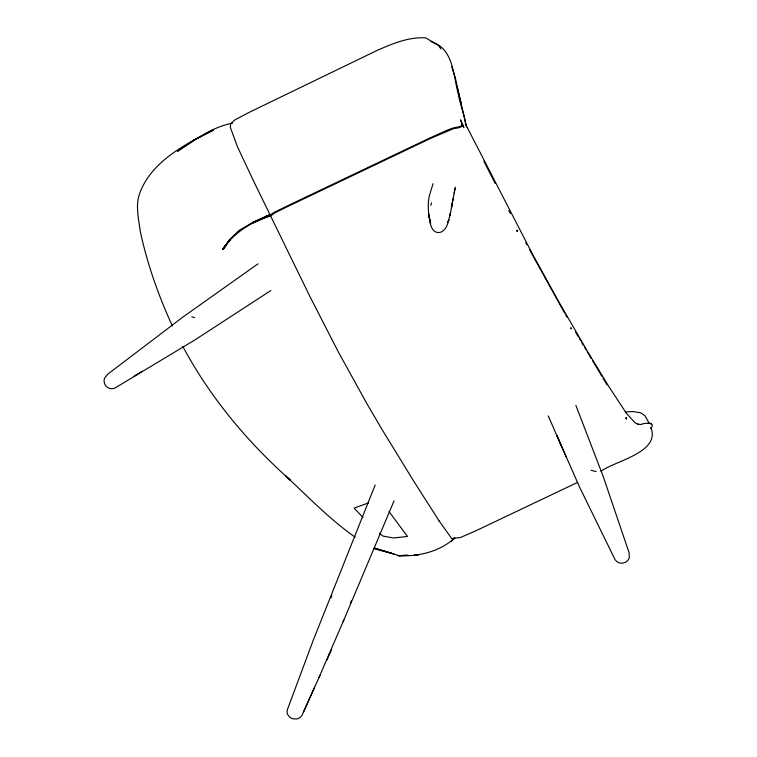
<?xml version="1.0" encoding="UTF-8"?>
<svg xmlns="http://www.w3.org/2000/svg" width="757" height="757" viewBox="0 0 757 757"><rect width="100%" height="100%" fill="white"/><g stroke="black" fill="none" stroke-linecap="round" stroke-linejoin="round"><path stroke-width="1.14" d="M570.958 327.696L571.09 328.775L571.09 328.018M626.531 418.015L626.351 418.867L625.944 418.11L626.531 418.432M465.773 125.104L465.593 124.271L465.233 124.593M465.697 125.198C464.694 114.723 460.114 104.826 458.401 94.426C453.292 76.391 453.803 49.148 432.379 42.184M626.37 418.602L625.973 417.978L626.474 418.536M517.192 230.45L517.116 231.103L517.57 230.535M453.065 198.977L449.999 215.471L450.595 212.585C448.504 219.256 448.172 228.974 440.896 232.181C432.815 234.462 430.023 225.425 429.758 219.218L430.619 223.372L430.298 221.706M454.191 193.054L455.061 188.474M455.288 187.149L451.446 207.664L452.147 203.993M430.156 193.026C427.639 200.69 428.027 209.235 429.172 217.079L428.538 213.209M430.411 192.183L433.089 183.62M430.79 205.346L431.585 202.838M330.998 597.945L331.85 595.314M350.415 603.433L351.267 600.812M517.324 230.459L517.116 231.103L517.088 230.204M375.141 485.057L313.36 639.949L287.622 708.997L286.988 711.656L287.423 714.23L290.092 717.551L292.76 718.828L297.189 718.942L299.876 717.75L301.863 715.592L320.022 675.206M343.867 619.945L318.99 677.468M394.075 500.803L343.11 621.743M326.778 660.312L331.708 649.156M303.576 711.873L314.59 687.261M447.567 222.473L448.948 219.814L448.248 221.129M517.428 230.535L517.116 231.103L517.627 230.402M462.177 123.883L461.874 123.315L461.628 123.788M265.139 217.448C248.372 223.902 233.118 234.045 222.965 249.053L229.759 239.43L239.004 230.478L252.715 222.435L269.691 215.016M230.194 239.931L222.965 249.053L225.87 244.833M224.763 246.867L226.192 245.098L222.965 249.053L229.731 239.449M224.564 246.716L225.974 244.672L224.517 246.621M224.526 246.555L225.841 244.738M224.876 246.706L226.296 244.937L222.965 249.053L224.791 246.612M222.965 249.053L224.659 246.81M226.286 245.098L224.857 246.896M453.973 538.7L454.919 537.782L450.935 541.529L453.973 538.7C439.221 551.683 418.422 556.688 399.071 555.714L374.791 548.191L391.738 553.225M650.831 428.415C656.31 422.028 644.273 422.68 640.876 424.573L641.52 424.526L637.829 424.261L638.454 424.384L635.019 422.766L626.361 413.237L608.42 385.928L588.312 352.771L559.309 302.781L533.146 255.412L465.593 124.271M257.948 263.862L182.891 317.069L107.806 374.138L104.428 378.368L104.05 381.291L104.759 384.225L106.463 386.628L108.961 388.265L111.799 388.795L114.78 388.123L195.088 339.827L270.836 290.556M142.382 371.157L134.197 376.134L135.626 375.273M461.732 124.28L461.032 126.353L453.963 127.753L447.936 129.882L430.194 137.84L288.578 205.336L274.327 212.272L269.738 215.281M270.864 215.631L265.111 217.467M577.61 482.389L475.396 531.017L460.322 537.555L451.683 538.539L438.842 520.504M601.039 471.242C614.93 460.805 660.937 452.412 650.869 427.497M252.724 222.435L264.874 216.795M252.999 223.041L269.946 215.792M368.498 502.913L354.115 508.108L363.01 517.514M454.172 128.397L430.468 138.455L288.937 205.913L274.867 212.831L270.978 215.811M454.134 128.406C457.332 128.453 464.287 126.75 462.395 123.987M232.465 123.221C212.045 126.977 194.464 140.092 177.469 151.286L196.006 138.985L213.266 130.166L193.092 140.575L196.006 138.985C172.615 151.618 147.88 168.546 139.146 194.928C135.541 206.566 138.711 219.237 140.196 230.999C147.208 263.767 158.383 295.552 172.397 325.955M649.818 423.144L648.172 423.286M399.071 555.714L408.165 555.231M397.69 555.761L406.897 555.288M625.291 411.922L633.098 411.553L640.772 412.811L645.096 415.867L649.232 423.466M591.037 470.315L596.156 471.535M430.951 41.73L431.433 41.843M373.665 548.655L394 554.01M191.814 316.823L194.558 317.599M355.241 537.224C329.815 519.406 308.194 496.857 285.531 475.793L290.546 480.354C247.539 442.164 209.992 397.264 182.825 346.432M379.503 533.193L382.862 536.041L393.422 538.009L407.484 536.439L389.032 511.581M651.796 424.204L651.067 423.551M462.224 124.139L463.833 127.649L460.502 119.852L462.669 125.227L462.224 124.139L462.536 124.564M440.943 48.912L438.407 45.496L425.737 37.85C408.345 36.856 392.003 43.84 376.456 50.738L249.791 112.055L235.086 119.767L230.62 123.713L230.402 127.545L237.461 146.726L253.027 179.911L309.774 296.233L338.474 352.194L366.719 403.358L381.888 429.257L413.861 481.386L439.287 521.194M601.862 376.182L592.447 360.474M603.026 378.112L607.086 384.859M589.485 355.516L591.255 358.487M581.821 342.647L583.581 345.618M584.764 347.595L585.946 349.573M587.12 351.56L588.889 354.531M575.632 332.191L578.433 336.922M579.55 338.814L580.666 340.707M564.675 313.067L529.54 249.659M565.829 315.12L566.984 317.174M525.774 242.779L526.863 244.776M483.884 161.241L492.041 177.299M508.855 210.569L510.322 213.446M492.552 178.302L495.163 183.459M548.276 415.943L566.189 456.887M561.514 446.195L556.622 434.963L579.692 487.376L615.062 559.65L617.078 561.845L619.69 563.047L622.661 563.18L625.519 562.262L627.856 560.379L629.304 557.871L629.114 552.78L603.215 476.494L575.878 405.383M429.474 218.48L429.124 217.174L430.127 220.864M451.721 66.796L455.184 77.29L460.975 103.16L457.777 89.326M429.257 217.836L428.765 215.65M460.228 99.962L466.577 126.835M626.209 418.224L626.351 418.867L626.342 418.205M269.388 214.979L264.922 216.795L269.388 214.979M418.403 554.692L414.987 554.872L418.403 554.692"/></g></svg>
